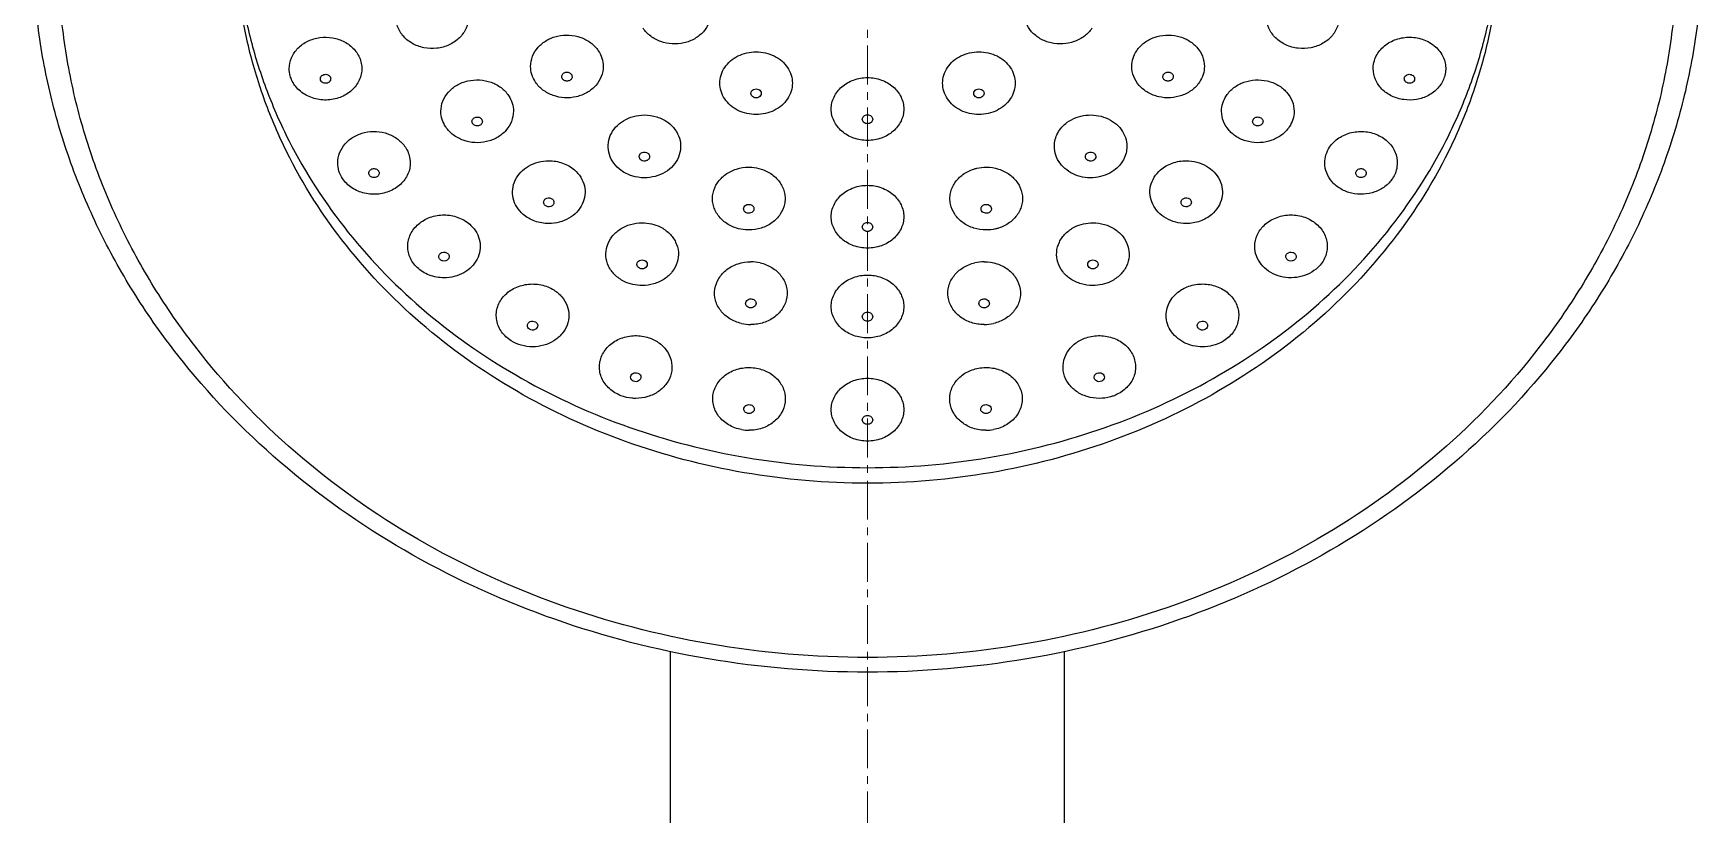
# Model space of a CAD drawing. Extents: x 0 to 3160, y 0 to 2315.
# Drawn here: x 987 to 1067.5, y 1311.3 to 1349 of the extents above; entities that cross this region are included whole.
import ezdxf

# ---------------------------------------------------------------- set-up
doc = ezdxf.new("R2010")
doc.units = 0
doc.header["$LTSCALE"] = 10
doc.header["$MEASUREMENT"] = 0
doc.linetypes.add('CENTER', pattern=[0.6, 0.375, -0.075, 0.075, -0.075])
doc.linetypes.add('CENTER2', pattern=[28.575, 19.05, -3.175, 3.175, -3.175])
doc.layers.get('0').update_dxf_attribs({"linetype": 'CONTINUOUS'})
doc.layers.add('Cneter', color=1, linetype='CENTER2', lineweight=13)
doc.layers.add('DEF_LAYER_ASSEM_MEMBER', color=7, linetype='CONTINUOUS')

msp = doc.modelspace()

# ---------------------------------------------------------------- linework, layer by layer
at = {"color": 7, "linetype": 'Continuous'}
for centre, radius, start, end in [((1021.609, 1335.926), 2.01, 76.98273, 90.00836), ((1032.866, 1335.934), 2.001, 89.96393, 103.04499), ((1021.609, 1336.914), 2.01, 256.98273, 270.00836), ((1032.869, 1336.905), 2.001, 269.96393, 283.04499), ((1021.521, 1331.817), 2.014, 259.59478, 270.00343), ((1032.956, 1331.817), 2.014, 269.99657, 280.40522)]:
    msp.add_arc(centre, radius, start, end, dxfattribs=at)
for points, start_tangent, end_tangent in [([(1057.738, 1353.664), (1057.591, 1351.076), (1057.152, 1348.511), (1056.425, 1345.997), (1055.417, 1343.556), (1052.598, 1338.989), (1048.805, 1334.987), (1044.183, 1331.702), (1038.91, 1329.261), (1033.189, 1327.758), (1027.238, 1327.25), (1021.288, 1327.758), (1015.567, 1329.261), (1010.293, 1331.702), (1005.672, 1334.987), (1001.879, 1338.989), (999.06, 1343.556), (998.052, 1345.997), (997.324, 1348.511), (996.885, 1351.076), (996.738, 1353.664)], (0, -1), (0, 1)), ([(996.751, 1353.668), (996.975, 1351.13), (997.481, 1348.622), (998.263, 1346.168), (999.314, 1343.791), (1002.182, 1339.354), (1005.979, 1335.475), (1010.563, 1332.298), (1015.766, 1329.94), (1021.394, 1328.49), (1027.238, 1328), (1033.083, 1328.49), (1038.711, 1329.94), (1043.913, 1332.298), (1048.498, 1335.475), (1052.295, 1339.354), (1055.163, 1343.791), (1056.214, 1346.168), (1056.996, 1348.622), (1057.502, 1351.13), (1057.726, 1353.668)], (0.03267, -0.999466), (0.03267, 0.999466)), ([(1067.491, 1352.032), (1067.181, 1348.668), (1066.5, 1345.345), (1065.455, 1342.096), (1064.056, 1338.951), (1062.316, 1335.939), (1060.252, 1333.088), (1055.233, 1327.97), (1049.185, 1323.785), (1042.332, 1320.683), (1034.926, 1318.775), (1027.238, 1318.132), (1019.551, 1318.775), (1012.145, 1320.683), (1005.292, 1323.785), (999.244, 1327.97), (994.225, 1333.088), (992.161, 1335.939), (990.421, 1338.951), (989.022, 1342.096), (987.977, 1345.345), (987.296, 1348.668), (986.986, 1352.032)], (-0.03649, -0.999334), (-0.03649, 0.999334)), ([(1007.979, 1349.739), (1007.867, 1349.205), (1007.545, 1348.74), (1007.054, 1348.402), (1006.458, 1348.236), (1005.832, 1348.263), (1005.257, 1348.479), (1004.807, 1348.856), (1004.539, 1349.347)], (0, -1), (-0.295577, 0.955319)), ([(1019.679, 1349.959), (1019.586, 1349.472), (1019.317, 1349.037), (1018.901, 1348.699), (1018.382, 1348.495), (1017.814, 1348.447), (1017.259, 1348.559), (1016.775, 1348.82), (1016.413, 1349.202)], (0, -1), (-0.5547, 0.83205)), ([(1038.064, 1349.202), (1037.702, 1348.82), (1037.218, 1348.559), (1036.663, 1348.447), (1036.095, 1348.495), (1035.576, 1348.699), (1035.16, 1349.037), (1034.891, 1349.472), (1034.798, 1349.959)], (-0.5547, -0.83205), (0, 1)), ([(1049.938, 1349.347), (1049.67, 1348.856), (1049.219, 1348.479), (1048.645, 1348.263), (1048.019, 1348.236), (1047.422, 1348.402), (1046.932, 1348.74), (1046.609, 1349.205), (1046.497, 1349.739)], (-0.295577, -0.955319), (0, 1)), ([(999.334, 1347.255), (999.442, 1347.779), (999.754, 1348.239), (1000.229, 1348.577), (1000.811, 1348.752), (1001.426, 1348.741), (1001.999, 1348.547), (1002.459, 1348.193), (1002.749, 1347.723)], (0, 1), (0.351275, -0.936272)), ([(1010.982, 1347.361), (1011.075, 1347.848), (1011.344, 1348.284), (1011.76, 1348.621), (1012.279, 1348.825), (1012.847, 1348.873), (1013.402, 1348.761), (1013.886, 1348.501), (1014.248, 1348.119)], (0, 1), (0.5547, -0.83205)), ([(1040.229, 1348.119), (1040.59, 1348.501), (1041.075, 1348.761), (1041.63, 1348.873), (1042.197, 1348.825), (1042.716, 1348.621), (1043.133, 1348.284), (1043.401, 1347.848), (1043.494, 1347.361)], (0.5547, 0.83205), (0, -1)), ([(1051.728, 1347.723), (1052.062, 1348.239), (1052.598, 1348.605), (1053.255, 1348.766), (1053.933, 1348.696), (1054.529, 1348.407), (1054.952, 1347.943), (1055.077, 1347.666), (1055.137, 1347.374), (1055.13, 1347.076), (1055.057, 1346.786)], (0.351275, 0.936272), (-0.351275, -0.936272)), ([(1002.749, 1347.723), (1002.822, 1347.433), (1002.829, 1347.136), (1002.769, 1346.843), (1002.644, 1346.567), (1002.221, 1346.102), (1001.625, 1345.813), (1000.947, 1345.744), (1000.29, 1345.904), (999.754, 1346.27), (999.42, 1346.786)], (0.351275, -0.936272), (-0.351275, 0.936272)), ([(1014.248, 1348.119), (1014.423, 1347.753), (1014.482, 1347.361)], (0.5547, -0.83205), (0, -1)), ([(1020.113, 1346.552), (1020.173, 1346.944), (1020.348, 1347.309), (1020.626, 1347.623), (1020.988, 1347.864), (1021.41, 1348.016), (1021.863, 1348.067), (1022.316, 1348.016), (1022.738, 1347.864)], (0, 1), (0.894427, -0.447214)), ([(1022.738, 1347.864), (1023.101, 1347.623), (1023.379, 1347.309), (1023.554, 1346.944), (1023.613, 1346.552)], (0.894427, -0.447214), (0, -1)), ([(1030.863, 1346.552), (1030.923, 1346.944), (1031.098, 1347.309), (1031.376, 1347.623), (1031.738, 1347.864)], (0, 1), (0.894427, 0.447214)), ([(1031.738, 1347.864), (1032.16, 1348.016), (1032.613, 1348.067), (1033.066, 1348.016), (1033.488, 1347.864), (1033.851, 1347.623), (1034.129, 1347.309), (1034.304, 1346.944), (1034.363, 1346.552)], (0.894427, 0.447214), (0, -1)), ([(1039.994, 1347.361), (1040.054, 1347.753), (1040.229, 1348.119)], (0, 1), (0.5547, 0.83205)), ([(1051.642, 1347.255), (1051.648, 1347.374), (1051.728, 1347.723)], (0, 1), (0.351275, 0.936272)), ([(999.42, 1346.786), (999.383, 1346.901), (999.334, 1347.255)], (-0.351275, 0.936272), (0, 1)), ([(1000.854, 1346.848), (1000.912, 1346.919), (1000.996, 1346.965), (1001.096, 1346.979), (1001.193, 1346.957)], (0.441887, 0.897071), (0.923073, -0.384626)), ([(1001.193, 1346.957), (1001.273, 1346.905), (1001.322, 1346.829)], (0.923073, -0.384626), (0.351275, -0.936272)), ([(1011.217, 1346.603), (1011.042, 1346.969), (1010.982, 1347.361)], (-0.5547, 0.83205), (0, 1)), ([(1014.482, 1347.361), (1014.39, 1346.874), (1014.121, 1346.439), (1013.705, 1346.101), (1013.185, 1345.897), (1012.618, 1345.849), (1012.063, 1345.961), (1011.579, 1346.222), (1011.217, 1346.603)], (0, -1), (-0.5547, 0.83205)), ([(1012.482, 1346.869), (1012.496, 1346.938), (1012.534, 1347.001), (1012.594, 1347.049), (1012.668, 1347.078), (1012.828, 1347.069), (1012.949, 1346.977)], (0, 1), (0.5547, -0.83205)), ([(1012.516, 1346.761), (1012.501, 1346.786), (1012.482, 1346.869)], (-0.5547, 0.83205), (0, 1)), ([(1012.982, 1346.869), (1012.969, 1346.799), (1012.931, 1346.737), (1012.871, 1346.689), (1012.797, 1346.66), (1012.637, 1346.669), (1012.516, 1346.761)], (0, -1), (-0.5547, 0.83205)), ([(1012.949, 1346.977), (1012.963, 1346.952), (1012.982, 1346.869)], (0.5547, -0.83205), (0, -1)), ([(1043.26, 1346.603), (1042.898, 1346.222), (1042.414, 1345.961), (1041.859, 1345.849), (1041.291, 1345.897), (1040.772, 1346.101), (1040.356, 1346.439), (1040.087, 1346.874), (1039.994, 1347.361)], (-0.5547, -0.83205), (0, 1)), ([(1041.494, 1346.869), (1041.513, 1346.952), (1041.528, 1346.977)], (0, 1), (0.5547, 0.83205)), ([(1041.961, 1346.761), (1041.84, 1346.669), (1041.68, 1346.66), (1041.605, 1346.689), (1041.546, 1346.737), (1041.508, 1346.799), (1041.494, 1346.869)], (-0.5547, -0.83205), (0, 1)), ([(1041.528, 1346.977), (1041.649, 1347.069), (1041.809, 1347.078), (1041.883, 1347.049), (1041.943, 1347.001), (1041.981, 1346.938), (1041.994, 1346.869)], (0.5547, 0.83205), (0, -1)), ([(1041.994, 1346.869), (1041.975, 1346.786), (1041.961, 1346.761)], (0, -1), (-0.5547, -0.83205)), ([(1043.494, 1347.361), (1043.435, 1346.969), (1043.26, 1346.603)], (0, -1), (-0.5547, -0.83205)), ([(1055.057, 1346.786), (1054.767, 1346.316), (1054.307, 1345.963), (1053.734, 1345.768), (1053.119, 1345.758), (1052.537, 1345.932), (1052.062, 1346.27), (1051.751, 1346.73), (1051.642, 1347.255)], (-0.351275, -0.936272), (0, 1)), ([(1053.155, 1346.829), (1053.204, 1346.905), (1053.284, 1346.957)], (0.351275, 0.936272), (0.923073, 0.384626)), ([(1053.284, 1346.957), (1053.381, 1346.979), (1053.48, 1346.965), (1053.565, 1346.919), (1053.622, 1346.848)], (0.923073, 0.384626), (0.441887, -0.897071)), ([(1000.834, 1346.762), (1000.846, 1346.827), (1000.854, 1346.848)], (0, 1), (0.441887, 0.897071)), ([(1000.847, 1346.696), (1000.834, 1346.762)], (-0.351275, 0.936272), (0, 1)), ([(1000.976, 1346.567), (1000.896, 1346.62), (1000.847, 1346.696)], (-0.923073, 0.384626), (-0.351275, 0.936272)), ([(1001.314, 1346.677), (1001.257, 1346.606), (1001.172, 1346.56), (1001.073, 1346.546), (1000.976, 1346.567)], (-0.441887, -0.897071), (-0.923073, 0.384626)), ([(1001.334, 1346.762), (1001.323, 1346.698), (1001.314, 1346.677)], (0, -1), (-0.441887, -0.897071)), ([(1001.322, 1346.829), (1001.334, 1346.762)], (0.351275, -0.936272), (0, -1)), ([(1006.652, 1345.196), (1006.745, 1345.683), (1007.014, 1346.119), (1007.43, 1346.456), (1007.949, 1346.66), (1008.517, 1346.708), (1009.072, 1346.596), (1009.556, 1346.336), (1009.918, 1345.954)], (0, 1), (0.5547, -0.83205)), ([(1020.988, 1345.239), (1020.626, 1345.48), (1020.348, 1345.794), (1020.173, 1346.159), (1020.113, 1346.552)], (-0.894427, 0.447214), (0, 1)), ([(1023.613, 1346.552), (1023.554, 1346.159), (1023.379, 1345.794), (1023.101, 1345.48), (1022.738, 1345.239), (1022.316, 1345.088), (1021.863, 1345.036), (1021.41, 1345.088), (1020.988, 1345.239)], (0, -1), (-0.894427, 0.447214)), ([(1021.613, 1346.059), (1021.647, 1346.168), (1021.738, 1346.247), (1021.863, 1346.276), (1021.988, 1346.247)], (0, 1), (0.894427, -0.447214)), ([(1021.738, 1345.872), (1021.647, 1345.951), (1021.613, 1346.059)], (-0.894427, 0.447214), (0, 1)), ([(1022.113, 1346.059), (1022.08, 1345.951), (1021.988, 1345.872), (1021.863, 1345.843), (1021.738, 1345.872)], (0, -1), (-0.894427, 0.447214)), ([(1021.988, 1346.247), (1022.08, 1346.168), (1022.113, 1346.059)], (0.894427, -0.447214), (0, -1)), ([(1025.488, 1345.304), (1025.522, 1345.6), (1025.622, 1345.884), (1025.783, 1346.146), (1026.001, 1346.376), (1026.569, 1346.705), (1027.238, 1346.82)], (0, 1), (1, 0)), ([(1027.238, 1346.82), (1027.908, 1346.705), (1028.476, 1346.376), (1028.693, 1346.146), (1028.855, 1345.884), (1028.955, 1345.6), (1028.988, 1345.304)], (1, 0), (0, -1)), ([(1033.488, 1345.239), (1033.066, 1345.088), (1032.613, 1345.036), (1032.16, 1345.088), (1031.738, 1345.239), (1031.376, 1345.48), (1031.098, 1345.794), (1030.923, 1346.159), (1030.863, 1346.552)], (-0.894427, -0.447214), (0, 1)), ([(1032.363, 1346.059), (1032.397, 1346.168), (1032.488, 1346.247)], (0, 1), (0.894427, 0.447214)), ([(1032.738, 1345.872), (1032.613, 1345.843), (1032.488, 1345.872), (1032.397, 1345.951), (1032.363, 1346.059)], (-0.894427, -0.447214), (0, 1)), ([(1032.488, 1346.247), (1032.613, 1346.276), (1032.738, 1346.247), (1032.83, 1346.168), (1032.863, 1346.059)], (0.894427, 0.447214), (0, -1)), ([(1032.863, 1346.059), (1032.83, 1345.951), (1032.738, 1345.872)], (0, -1), (-0.894427, -0.447214)), ([(1034.363, 1346.552), (1034.304, 1346.159), (1034.129, 1345.794), (1033.851, 1345.48), (1033.488, 1345.239)], (0, -1), (-0.894427, -0.447214)), ([(1044.559, 1345.954), (1044.921, 1346.336), (1045.405, 1346.596), (1045.96, 1346.708), (1046.527, 1346.66), (1047.047, 1346.456), (1047.463, 1346.119), (1047.732, 1345.683), (1047.824, 1345.196)], (0.5547, 0.83205), (0, -1)), ([(1053.142, 1346.762), (1053.155, 1346.829)], (0, 1), (0.351275, 0.936272)), ([(1053.163, 1346.677), (1053.154, 1346.698), (1053.142, 1346.762)], (-0.441887, 0.897071), (0, 1)), ([(1053.501, 1346.567), (1053.404, 1346.546), (1053.305, 1346.56), (1053.22, 1346.606), (1053.163, 1346.677)], (-0.923073, -0.384626), (-0.441887, 0.897071)), ([(1053.63, 1346.696), (1053.581, 1346.62), (1053.501, 1346.567)], (-0.351275, -0.936272), (-0.923073, -0.384626)), ([(1053.622, 1346.848), (1053.631, 1346.827), (1053.642, 1346.762)], (0.441887, -0.897071), (0, -1)), ([(1053.642, 1346.762), (1053.63, 1346.696)], (0, -1), (-0.351275, -0.936272)), ([(1009.918, 1345.954), (1010.093, 1345.588), (1010.152, 1345.196)], (0.5547, -0.83205), (0, -1)), ([(1027.238, 1343.789), (1026.569, 1343.904), (1026.001, 1344.233), (1025.783, 1344.462), (1025.622, 1344.724), (1025.522, 1345.009), (1025.488, 1345.304)], (-1, 0), (0, 1)), ([(1028.988, 1345.304), (1028.955, 1345.009), (1028.855, 1344.724), (1028.693, 1344.462), (1028.476, 1344.233), (1027.908, 1343.904), (1027.238, 1343.789)], (0, -1), (-1, 0)), ([(1044.324, 1345.196), (1044.384, 1345.588), (1044.559, 1345.954)], (0, 1), (0.5547, 0.83205)), ([(1006.887, 1344.438), (1006.712, 1344.804), (1006.652, 1345.196)], (-0.5547, 0.83205), (0, 1)), ([(1010.152, 1345.196), (1010.059, 1344.709), (1009.791, 1344.274), (1009.375, 1343.936), (1008.855, 1343.732), (1008.288, 1343.684), (1007.733, 1343.796), (1007.248, 1344.057), (1006.887, 1344.438)], (0, -1), (-0.5547, 0.83205)), ([(1008.152, 1344.704), (1008.166, 1344.773), (1008.204, 1344.836), (1008.263, 1344.884), (1008.338, 1344.913), (1008.498, 1344.904), (1008.619, 1344.812)], (0, 1), (0.5547, -0.83205)), ([(1008.186, 1344.596), (1008.171, 1344.621), (1008.152, 1344.704)], (-0.5547, 0.83205), (0, 1)), ([(1008.652, 1344.704), (1008.639, 1344.634), (1008.601, 1344.572), (1008.541, 1344.524), (1008.467, 1344.495), (1008.307, 1344.504), (1008.186, 1344.596)], (0, -1), (-0.5547, 0.83205)), ([(1008.619, 1344.812), (1008.633, 1344.787), (1008.652, 1344.704)], (0.5547, -0.83205), (0, -1)), ([(1015.347, 1342.341), (1014.996, 1342.688), (1014.781, 1343.11), (1014.723, 1343.568), (1014.827, 1344.02), (1015.083, 1344.425), (1015.468, 1344.743), (1015.945, 1344.947), (1016.472, 1345.018)], (-0.808963, 0.587859), (1, 0)), ([(1016.472, 1345.018), (1017.07, 1344.926), (1017.597, 1344.663)], (1, 0), (0.808963, -0.587859)), ([(1017.597, 1344.663), (1017.948, 1344.316), (1018.162, 1343.894), (1018.22, 1343.436), (1018.116, 1342.984), (1017.86, 1342.579), (1017.475, 1342.261), (1016.998, 1342.057), (1016.472, 1341.986)], (0.808963, -0.587859), (-1, 0)), ([(1026.988, 1344.812), (1027.007, 1344.895), (1027.062, 1344.965), (1027.143, 1345.012), (1027.238, 1345.029)], (0, 1), (1, 0)), ([(1027.238, 1344.596), (1027.143, 1344.612), (1027.062, 1344.659), (1027.007, 1344.729), (1026.988, 1344.812)], (-1, 0), (0, 1)), ([(1027.238, 1345.029), (1027.334, 1345.012), (1027.415, 1344.965), (1027.469, 1344.895), (1027.488, 1344.812)], (1, 0), (0, -1)), ([(1027.488, 1344.812), (1027.469, 1344.729), (1027.415, 1344.659), (1027.334, 1344.612), (1027.238, 1344.596)], (0, -1), (-1, 0)), ([(1036.255, 1343.502), (1036.297, 1343.83), (1036.419, 1344.142), (1036.617, 1344.425), (1036.88, 1344.663)], (0, 1), (0.808963, 0.587859)), ([(1036.88, 1344.663), (1037.3, 1344.889), (1037.777, 1345.005), (1038.271, 1345), (1038.745, 1344.876), (1039.159, 1344.641), (1039.481, 1344.316), (1039.685, 1343.926), (1039.755, 1343.502)], (0.808963, 0.587859), (0, -1)), ([(1047.59, 1344.438), (1047.228, 1344.057), (1046.744, 1343.796), (1046.189, 1343.684), (1045.621, 1343.732), (1045.102, 1343.936), (1044.686, 1344.274), (1044.417, 1344.709), (1044.324, 1345.196)], (-0.5547, -0.83205), (0, 1)), ([(1045.824, 1344.704), (1045.843, 1344.787), (1045.858, 1344.812)], (0, 1), (0.5547, 0.83205)), ([(1046.291, 1344.596), (1046.17, 1344.504), (1046.01, 1344.495), (1045.936, 1344.524), (1045.876, 1344.572), (1045.838, 1344.634), (1045.824, 1344.704)], (-0.5547, -0.83205), (0, 1)), ([(1045.858, 1344.812), (1045.979, 1344.904), (1046.139, 1344.913), (1046.213, 1344.884), (1046.273, 1344.836), (1046.311, 1344.773), (1046.324, 1344.704)], (0.5547, 0.83205), (0, -1)), ([(1046.324, 1344.704), (1046.305, 1344.621), (1046.291, 1344.596)], (0, -1), (-0.5547, -0.83205)), ([(1047.824, 1345.196), (1047.765, 1344.804), (1047.59, 1344.438)], (0, -1), (-0.5547, -0.83205)), ([(1001.673, 1342.706), (1001.766, 1343.194), (1002.034, 1343.629), (1002.45, 1343.966), (1002.97, 1344.17), (1003.537, 1344.219), (1004.092, 1344.106), (1004.576, 1343.846), (1004.938, 1343.464)], (0, 1), (0.5547, -0.83205)), ([(1049.539, 1343.464), (1049.989, 1343.909), (1050.601, 1344.17), (1051.282, 1344.209), (1051.929, 1344.019), (1052.442, 1343.629), (1052.744, 1343.099), (1052.789, 1342.509), (1052.57, 1341.949)], (0.5547, 0.83205), (-0.5547, -0.83205)), ([(1004.938, 1343.464), (1005.158, 1342.904), (1005.113, 1342.314), (1004.811, 1341.784), (1004.298, 1341.394), (1003.651, 1341.204), (1002.97, 1341.242), (1002.357, 1341.504), (1001.907, 1341.949)], (0.5547, -0.83205), (-0.5547, 0.83205)), ([(1016.222, 1343.01), (1016.261, 1343.126), (1016.366, 1343.206), (1016.504, 1343.224), (1016.632, 1343.176)], (0, 1), (0.808963, -0.587859)), ([(1016.311, 1342.844), (1016.245, 1342.918), (1016.222, 1343.01)], (-0.808963, 0.587859), (0, 1)), ([(1016.722, 1343.01), (1016.682, 1342.893), (1016.577, 1342.814), (1016.439, 1342.795), (1016.311, 1342.844)], (0, -1), (-0.808963, 0.587859)), ([(1016.632, 1343.176), (1016.698, 1343.101), (1016.722, 1343.01)], (0.808963, -0.587859), (0, -1)), ([(1039.13, 1342.341), (1038.71, 1342.115), (1038.233, 1341.999), (1037.739, 1342.004), (1037.265, 1342.128), (1036.851, 1342.363), (1036.529, 1342.688), (1036.325, 1343.078), (1036.255, 1343.502)], (-0.808963, -0.587859), (0, 1)), ([(1037.755, 1343.01), (1037.778, 1343.101), (1037.844, 1343.176)], (0, 1), (0.808963, 0.587859)), ([(1038.166, 1342.844), (1038.038, 1342.795), (1037.899, 1342.814), (1037.794, 1342.893), (1037.755, 1343.01)], (-0.808963, -0.587859), (0, 1)), ([(1037.844, 1343.176), (1037.972, 1343.224), (1038.111, 1343.206), (1038.216, 1343.126), (1038.255, 1343.01)], (0.808963, 0.587859), (0, -1)), ([(1038.255, 1343.01), (1038.232, 1342.918), (1038.166, 1342.844)], (0, -1), (-0.808963, -0.587859)), ([(1039.755, 1343.502), (1039.714, 1343.174), (1039.591, 1342.861), (1039.393, 1342.579), (1039.13, 1342.341)], (0, -1), (-0.808963, -0.587859)), ([(1049.304, 1342.706), (1049.364, 1343.099), (1049.539, 1343.464)], (0, 1), (0.5547, 0.83205)), ([(1001.907, 1341.949), (1001.732, 1342.314), (1001.673, 1342.706)], (-0.5547, 0.83205), (0, 1)), ([(1003.173, 1342.214), (1003.186, 1342.284), (1003.224, 1342.346), (1003.284, 1342.394), (1003.358, 1342.423), (1003.518, 1342.414), (1003.639, 1342.322)], (0, 1), (0.5547, -0.83205)), ([(1003.206, 1342.106), (1003.192, 1342.131), (1003.173, 1342.214)], (-0.5547, 0.83205), (0, 1)), ([(1003.673, 1342.214), (1003.659, 1342.145), (1003.621, 1342.082), (1003.562, 1342.034), (1003.487, 1342.005), (1003.327, 1342.014), (1003.206, 1342.106)], (0, -1), (-0.5547, 0.83205)), ([(1003.639, 1342.322), (1003.654, 1342.297), (1003.673, 1342.214)], (0.5547, -0.83205), (0, -1)), ([(1010.621, 1340.223), (1010.315, 1340.581), (1010.142, 1340.999), (1010.117, 1341.444), (1010.242, 1341.875), (1010.506, 1342.256), (1010.887, 1342.555), (1011.351, 1342.745), (1011.859, 1342.811)], (-0.755929, 0.654654), (1, 0)), ([(1011.859, 1342.811), (1012.528, 1342.695), (1013.096, 1342.367)], (1, 0), (0.755929, -0.654654)), ([(1013.096, 1342.367), (1013.402, 1342.009), (1013.575, 1341.591), (1013.6, 1341.147), (1013.476, 1340.715), (1013.212, 1340.334), (1012.831, 1340.035), (1012.367, 1339.845), (1011.859, 1339.78)], (0.755929, -0.654654), (-1, 0)), ([(1016.472, 1341.986), (1015.873, 1342.078), (1015.347, 1342.341)], (-1, 0), (-0.808963, 0.587859)), ([(1020.911, 1339.559), (1020.385, 1339.822), (1019.994, 1340.225), (1019.865, 1340.465), (1019.786, 1340.72), (1019.76, 1340.983), (1019.786, 1341.246), (1019.994, 1341.741), (1020.385, 1342.144), (1020.911, 1342.407), (1021.51, 1342.499)], (-0.953742, 0.300627), (1, 0)), ([(1021.51, 1342.499), (1021.662, 1342.493), (1022.108, 1342.407)], (1, 0), (0.953742, -0.300627)), ([(1022.108, 1342.407), (1022.634, 1342.144), (1023.025, 1341.741), (1023.154, 1341.501), (1023.233, 1341.246), (1023.259, 1340.983), (1023.233, 1340.72), (1023.025, 1340.225), (1022.634, 1339.822), (1022.108, 1339.559), (1021.51, 1339.468)], (0.953742, -0.300627), (-1, 0)), ([(1032.967, 1339.468), (1032.369, 1339.559), (1031.842, 1339.822), (1031.452, 1340.225), (1031.244, 1340.72), (1031.217, 1340.983), (1031.244, 1341.246), (1031.323, 1341.501), (1031.452, 1341.741), (1031.842, 1342.144), (1032.369, 1342.407)], (-1, 0), (0.953742, 0.300627)), ([(1032.369, 1342.407), (1032.514, 1342.447), (1032.967, 1342.499)], (0.953742, 0.300627), (1, 0)), ([(1032.967, 1342.499), (1033.566, 1342.407), (1034.092, 1342.144), (1034.483, 1341.741), (1034.691, 1341.246), (1034.717, 1340.983), (1034.691, 1340.72), (1034.612, 1340.465), (1034.483, 1340.225), (1034.092, 1339.822), (1033.566, 1339.559)], (1, 0), (-0.953742, -0.300627)), ([(1042.618, 1339.78), (1042.11, 1339.845), (1041.646, 1340.035), (1041.265, 1340.334), (1041.001, 1340.715), (1040.876, 1341.147), (1040.902, 1341.591), (1041.075, 1342.009), (1041.38, 1342.367)], (-1, 0), (0.755929, 0.654654)), ([(1041.38, 1342.367), (1041.948, 1342.695), (1042.618, 1342.811)], (0.755929, 0.654654), (1, 0)), ([(1042.618, 1342.811), (1043.126, 1342.745), (1043.59, 1342.555), (1043.971, 1342.256), (1044.235, 1341.875), (1044.359, 1341.444), (1044.334, 1340.999), (1044.161, 1340.581), (1043.855, 1340.223)], (1, 0), (-0.755929, -0.654654)), ([(1052.57, 1341.949), (1052.208, 1341.567), (1051.724, 1341.306), (1051.168, 1341.194), (1050.601, 1341.242), (1050.082, 1341.446), (1049.666, 1341.784), (1049.397, 1342.219), (1049.304, 1342.706)], (-0.5547, -0.83205), (0, 1)), ([(1050.804, 1342.214), (1050.823, 1342.297), (1050.838, 1342.322)], (0, 1), (0.5547, 0.83205)), ([(1051.271, 1342.106), (1051.15, 1342.014), (1050.989, 1342.005), (1050.915, 1342.034), (1050.856, 1342.082), (1050.817, 1342.145), (1050.804, 1342.214)], (-0.5547, -0.83205), (0, 1)), ([(1050.838, 1342.322), (1050.958, 1342.414), (1051.119, 1342.423), (1051.193, 1342.394), (1051.252, 1342.346), (1051.291, 1342.284), (1051.304, 1342.214)], (0.5547, 0.83205), (0, -1)), ([(1051.304, 1342.214), (1051.285, 1342.131), (1051.271, 1342.106)], (0, -1), (-0.5547, -0.83205)), ([(1027.238, 1338.593), (1026.569, 1338.708), (1026.001, 1339.037), (1025.783, 1339.266), (1025.622, 1339.528), (1025.522, 1339.813), (1025.488, 1340.108), (1025.522, 1340.404), (1025.622, 1340.688), (1025.783, 1340.95), (1026.001, 1341.18), (1026.569, 1341.508), (1027.238, 1341.624)], (-1, 0), (1, 0)), ([(1027.238, 1341.624), (1027.908, 1341.508), (1028.476, 1341.18), (1028.693, 1340.95), (1028.855, 1340.688), (1028.955, 1340.404), (1028.988, 1340.108), (1028.955, 1339.813), (1028.855, 1339.528), (1028.693, 1339.266), (1028.476, 1339.037), (1027.908, 1338.708), (1027.238, 1338.593)], (1, 0), (-1, 0)), ([(1011.609, 1340.803), (1011.62, 1340.866), (1011.651, 1340.923), (1011.763, 1341.003), (1011.908, 1341.015), (1012.036, 1340.956)], (0, 1), (0.755929, -0.654654)), ([(1011.682, 1340.65), (1011.628, 1340.72), (1011.609, 1340.803)], (-0.755929, 0.654654), (0, 1)), ([(1012.109, 1340.803), (1012.098, 1340.74), (1012.067, 1340.682), (1011.954, 1340.603), (1011.81, 1340.59), (1011.682, 1340.65)], (0, -1), (-0.755929, 0.654654)), ([(1012.036, 1340.956), (1012.09, 1340.886), (1012.109, 1340.803)], (0.755929, -0.654654), (0, -1)), ([(1021.26, 1340.491), (1021.288, 1340.591), (1021.366, 1340.668), (1021.477, 1340.705), (1021.595, 1340.694)], (0, 1), (0.953742, -0.300627)), ([(1021.424, 1340.287), (1021.305, 1340.367), (1021.271, 1340.426), (1021.26, 1340.491)], (-0.953742, 0.300627), (0, 1)), ([(1021.76, 1340.491), (1021.731, 1340.391), (1021.653, 1340.313), (1021.542, 1340.276), (1021.424, 1340.287)], (0, -1), (-0.953742, 0.300627)), ([(1021.595, 1340.694), (1021.714, 1340.615), (1021.748, 1340.556), (1021.76, 1340.491)], (0.953742, -0.300627), (0, -1)), ([(1032.717, 1340.491), (1032.729, 1340.556), (1032.762, 1340.615), (1032.882, 1340.694)], (0, 1), (0.953742, 0.300627)), ([(1033.053, 1340.287), (1032.935, 1340.276), (1032.824, 1340.313), (1032.745, 1340.391), (1032.717, 1340.491)], (-0.953742, -0.300627), (0, 1)), ([(1032.882, 1340.694), (1033, 1340.705), (1033.111, 1340.668), (1033.189, 1340.591), (1033.217, 1340.491)], (0.953742, 0.300627), (0, -1)), ([(1033.217, 1340.491), (1033.206, 1340.426), (1033.172, 1340.367), (1033.053, 1340.287)], (0, -1), (-0.953742, -0.300627)), ([(1042.368, 1340.803), (1042.387, 1340.886), (1042.441, 1340.956)], (0, 1), (0.755929, 0.654654)), ([(1042.795, 1340.65), (1042.667, 1340.59), (1042.522, 1340.603), (1042.41, 1340.682), (1042.379, 1340.74), (1042.368, 1340.803)], (-0.755929, -0.654654), (0, 1)), ([(1042.441, 1340.956), (1042.569, 1341.015), (1042.714, 1341.003), (1042.826, 1340.923), (1042.857, 1340.866), (1042.868, 1340.803)], (0.755929, 0.654654), (0, -1)), ([(1042.868, 1340.803), (1042.849, 1340.72), (1042.795, 1340.65)], (0, -1), (-0.755929, -0.654654)), ([(1005.501, 1337.664), (1005.298, 1337.903), (1005.152, 1338.173), (1005.07, 1338.461), (1005.054, 1338.758), (1005.106, 1339.051), (1005.222, 1339.331), (1005.4, 1339.585), (1005.631, 1339.805), (1006.218, 1340.107), (1006.893, 1340.192), (1007.555, 1340.046), (1008.102, 1339.692)], (-0.720732, 0.693214), (0.720732, -0.693214)), ([(1008.102, 1339.692), (1008.381, 1339.331), (1008.53, 1338.915), (1008.537, 1338.481), (1008.401, 1338.062), (1008.133, 1337.694), (1007.755, 1337.407), (1007.299, 1337.225), (1006.802, 1337.163)], (0.720732, -0.693214), (-1, 0)), ([(1011.859, 1339.78), (1011.189, 1339.895), (1010.621, 1340.223)], (-1, 0), (-0.755929, 0.654654)), ([(1015.488, 1336.989), (1015.048, 1337.302), (1014.747, 1337.722), (1014.617, 1338.203), (1014.673, 1338.694), (1014.908, 1339.144), (1015.298, 1339.504), (1015.801, 1339.737), (1016.363, 1339.817)], (-0.894427, 0.447214), (1, 0)), ([(1016.363, 1339.817), (1016.816, 1339.766), (1017.238, 1339.614)], (1, 0), (0.894427, -0.447214)), ([(1017.238, 1339.614), (1017.679, 1339.301), (1017.98, 1338.882), (1018.11, 1338.401), (1018.054, 1337.909), (1017.818, 1337.46), (1017.429, 1337.099), (1016.926, 1336.867), (1016.363, 1336.786)], (0.894427, -0.447214), (-1, 0)), ([(1026.988, 1339.616), (1027.007, 1339.699), (1027.062, 1339.769), (1027.143, 1339.816), (1027.238, 1339.832)], (0, 1), (1, 0)), ([(1027.238, 1339.399), (1027.143, 1339.416), (1027.062, 1339.463), (1027.007, 1339.533), (1026.988, 1339.616)], (-1, 0), (0, 1)), ([(1027.238, 1339.832), (1027.334, 1339.816), (1027.415, 1339.769), (1027.469, 1339.699), (1027.488, 1339.616)], (1, 0), (0, -1)), ([(1027.488, 1339.616), (1027.469, 1339.533), (1027.415, 1339.463), (1027.334, 1339.416), (1027.238, 1339.399)], (0, -1), (-1, 0)), ([(1038.113, 1336.786), (1037.551, 1336.867), (1037.048, 1337.099), (1036.658, 1337.46), (1036.423, 1337.909), (1036.367, 1338.401), (1036.497, 1338.882), (1036.798, 1339.301), (1037.238, 1339.614)], (-1, 0), (0.894427, 0.447214)), ([(1037.238, 1339.614), (1037.66, 1339.766), (1038.113, 1339.817)], (0.894427, 0.447214), (1, 0)), ([(1038.113, 1339.817), (1038.676, 1339.737), (1039.179, 1339.504), (1039.568, 1339.144), (1039.804, 1338.694), (1039.86, 1338.203), (1039.73, 1337.722), (1039.429, 1337.302), (1038.988, 1336.989)], (1, 0), (-0.894427, -0.447214)), ([(1043.855, 1340.223), (1043.288, 1339.895), (1042.618, 1339.78)], (-0.755929, -0.654654), (-1, 0)), ([(1045.925, 1338.678), (1046.041, 1339.221), (1046.374, 1339.692)], (0, 1), (0.720732, 0.693214)), ([(1046.374, 1339.692), (1046.922, 1340.046), (1047.583, 1340.192), (1048.259, 1340.107), (1048.846, 1339.805), (1049.077, 1339.585), (1049.254, 1339.331), (1049.371, 1339.051), (1049.422, 1338.758), (1049.407, 1338.461), (1049.324, 1338.173), (1049.179, 1337.903), (1048.975, 1337.664)], (0.720732, 0.693214), (-0.720732, -0.693214)), ([(1021.51, 1339.468), (1021.357, 1339.473), (1020.911, 1339.559)], (-1, 0), (-0.953742, 0.300627)), ([(1033.566, 1339.559), (1033.42, 1339.519), (1032.967, 1339.468)], (-0.953742, -0.300627), (-1, 0)), ([(1006.552, 1338.186), (1006.563, 1338.25), (1006.596, 1338.309), (1006.712, 1338.388), (1006.86, 1338.397), (1006.988, 1338.331)], (0, 1), (0.720732, -0.693214)), ([(1006.616, 1338.041), (1006.568, 1338.108), (1006.552, 1338.186)], (-0.720732, 0.693214), (0, 1)), ([(1007.052, 1338.186), (1007.041, 1338.122), (1007.008, 1338.063), (1006.891, 1337.984), (1006.744, 1337.976), (1006.616, 1338.041)], (0, -1), (-0.720732, 0.693214)), ([(1006.988, 1338.331), (1007.035, 1338.264), (1007.052, 1338.186)], (0.720732, -0.693214), (0, -1)), ([(1016.113, 1337.809), (1016.147, 1337.918), (1016.238, 1337.997), (1016.363, 1338.026), (1016.488, 1337.997)], (0, 1), (0.894427, -0.447214)), ([(1016.488, 1337.997), (1016.58, 1337.918), (1016.613, 1337.809)], (0.894427, -0.447214), (0, -1)), ([(1037.863, 1337.809), (1037.897, 1337.918), (1037.988, 1337.997)], (0, 1), (0.894427, 0.447214)), ([(1037.988, 1337.997), (1038.113, 1338.026), (1038.238, 1337.997), (1038.33, 1337.918), (1038.363, 1337.809)], (0.894427, 0.447214), (0, -1)), ([(1048.975, 1337.664), (1048.57, 1337.376), (1048.083, 1337.205), (1047.56, 1337.166), (1047.048, 1337.263), (1046.591, 1337.488), (1046.233, 1337.82), (1046.004, 1338.229), (1045.925, 1338.678)], (-0.720732, -0.693214), (0, 1)), ([(1047.425, 1338.186), (1047.441, 1338.264), (1047.489, 1338.331)], (0, 1), (0.720732, 0.693214)), ([(1047.861, 1338.041), (1047.733, 1337.976), (1047.585, 1337.984), (1047.469, 1338.063), (1047.436, 1338.122), (1047.425, 1338.186)], (-0.720732, -0.693214), (0, 1)), ([(1047.489, 1338.331), (1047.616, 1338.397), (1047.764, 1338.388), (1047.881, 1338.309), (1047.914, 1338.25), (1047.925, 1338.186)], (0.720732, 0.693214), (0, -1)), ([(1047.925, 1338.186), (1047.908, 1338.108), (1047.861, 1338.041)], (0, -1), (-0.720732, -0.693214)), ([(1006.802, 1337.163), (1006.09, 1337.294), (1005.501, 1337.664)], (-1, 0), (-0.720732, 0.693214)), ([(1016.238, 1337.622), (1016.147, 1337.701), (1016.113, 1337.809)], (-0.894427, 0.447214), (0, 1)), ([(1016.613, 1337.809), (1016.58, 1337.701), (1016.488, 1337.622), (1016.363, 1337.593), (1016.238, 1337.622)], (0, -1), (-0.894427, 0.447214)), ([(1021.156, 1334.956), (1020.59, 1335.188), (1020.154, 1335.578), (1019.905, 1336.076), (1019.874, 1336.618), (1020.066, 1337.134), (1020.455, 1337.559), (1020.993, 1337.838), (1021.609, 1337.935)], (-0.974117, 0.226045), (1, 0)), ([(1022.062, 1337.884), (1022.628, 1337.652), (1023.064, 1337.262), (1023.313, 1336.764), (1023.344, 1336.222), (1023.152, 1335.706), (1022.763, 1335.281), (1022.226, 1335.002), (1021.609, 1334.904)], (0.974117, -0.226045), (-1, 0)), ([(1027.238, 1334.263), (1026.569, 1334.378), (1026.001, 1334.706), (1025.783, 1334.936), (1025.622, 1335.198), (1025.522, 1335.482), (1025.488, 1335.778), (1025.522, 1336.074), (1025.622, 1336.358), (1025.783, 1336.62), (1026.001, 1336.85), (1026.569, 1337.178), (1027.238, 1337.294)], (-1, 0), (1, 0)), ([(1027.238, 1337.294), (1027.908, 1337.178), (1028.476, 1336.85), (1028.693, 1336.62), (1028.855, 1336.358), (1028.955, 1336.074), (1028.988, 1335.778), (1028.955, 1335.483), (1028.855, 1335.198), (1028.693, 1334.936), (1028.476, 1334.707), (1027.908, 1334.378), (1027.238, 1334.263)], (1, 0), (-1, 0)), ([(1032.868, 1334.904), (1032.251, 1335.002), (1031.714, 1335.281), (1031.324, 1335.706), (1031.133, 1336.222), (1031.163, 1336.764), (1031.413, 1337.262), (1031.848, 1337.652), (1032.415, 1337.884)], (-1, 0), (0.974117, 0.226045)), ([(1032.868, 1337.935), (1033.484, 1337.838), (1034.022, 1337.559), (1034.411, 1337.134), (1034.603, 1336.618), (1034.572, 1336.076), (1034.323, 1335.578), (1033.887, 1335.188), (1033.321, 1334.956)], (1, 0), (-0.974117, -0.226045)), ([(1038.238, 1337.622), (1038.113, 1337.593), (1037.988, 1337.622), (1037.897, 1337.701), (1037.863, 1337.809)], (-0.894427, -0.447214), (0, 1)), ([(1038.363, 1337.809), (1038.33, 1337.701), (1038.238, 1337.622)], (0, -1), (-0.894427, -0.447214)), ([(1010.046, 1334.121), (1009.582, 1334.555), (1009.432, 1334.822), (1009.346, 1335.11), (1009.326, 1335.406), (1009.373, 1335.701), (1009.485, 1335.981), (1009.658, 1336.238), (1010.16, 1336.639), (1010.8, 1336.844), (1011.483, 1336.821), (1012.103, 1336.573)], (-0.846395, 0.532555), (0.846395, -0.532555)), ([(1012.103, 1336.573), (1012.49, 1336.238), (1012.739, 1335.815), (1012.824, 1335.347), (1012.739, 1334.879), (1012.49, 1334.456), (1012.103, 1334.121), (1011.615, 1333.905), (1011.074, 1333.831)], (0.846395, -0.532555), (-1, 0)), ([(1016.363, 1336.786), (1015.91, 1336.838), (1015.488, 1336.989)], (-1, 0), (-0.894427, 0.447214)), ([(1038.988, 1336.989), (1038.566, 1336.838), (1038.113, 1336.786)], (-0.894427, -0.447214), (-1, 0)), ([(1041.652, 1335.347), (1041.701, 1335.701), (1041.843, 1336.035), (1042.072, 1336.331), (1042.374, 1336.573)], (0, 1), (0.846395, 0.532555)), ([(1042.374, 1336.573), (1042.994, 1336.821), (1043.676, 1336.844), (1044.317, 1336.639), (1044.818, 1336.238), (1044.992, 1335.981), (1045.104, 1335.701), (1045.151, 1335.406), (1045.131, 1335.11), (1045.044, 1334.822), (1044.895, 1334.555), (1044.431, 1334.121)], (0.846395, 0.532555), (-0.846395, -0.532555)), ([(1021.359, 1335.928), (1021.385, 1336.023), (1021.457, 1336.099), (1021.56, 1336.14), (1021.674, 1336.137)], (0, 1), (0.974117, -0.226045)), ([(1021.544, 1335.719), (1021.411, 1335.796), (1021.372, 1335.858), (1021.359, 1335.928)], (-0.974117, 0.226045), (0, 1)), ([(1021.859, 1335.928), (1021.833, 1335.832), (1021.761, 1335.756), (1021.658, 1335.715), (1021.544, 1335.719)], (0, -1), (-0.974117, 0.226045)), ([(1021.674, 1336.137), (1021.807, 1336.059), (1021.846, 1335.997), (1021.859, 1335.928)], (0.974117, -0.226045), (0, -1)), ([(1032.618, 1335.928), (1032.631, 1335.997), (1032.669, 1336.059), (1032.803, 1336.137)], (0, 1), (0.974117, 0.226045)), ([(1032.932, 1335.719), (1032.819, 1335.715), (1032.715, 1335.756), (1032.643, 1335.832), (1032.618, 1335.928)], (-0.974117, -0.226045), (0, 1)), ([(1032.803, 1336.137), (1032.916, 1336.14), (1033.02, 1336.099), (1033.092, 1336.023), (1033.118, 1335.928)], (0.974117, 0.226045), (0, -1)), ([(1033.118, 1335.928), (1033.104, 1335.858), (1033.066, 1335.796), (1032.932, 1335.719)], (0, -1), (-0.974117, -0.226045)), ([(1010.824, 1334.855), (1010.861, 1334.968), (1010.961, 1335.047), (1011.094, 1335.07), (1011.221, 1335.03)], (0, 1), (0.846395, -0.532555)), ([(1010.927, 1334.679), (1010.851, 1334.756), (1010.824, 1334.855)], (-0.846395, 0.532555), (0, 1)), ([(1011.324, 1334.855), (1011.287, 1334.741), (1011.188, 1334.662), (1011.055, 1334.639), (1010.927, 1334.679)], (0, -1), (-0.846395, 0.532555)), ([(1011.221, 1335.03), (1011.297, 1334.953), (1011.324, 1334.855)], (0.846395, -0.532555), (0, -1)), ([(1026.988, 1335.286), (1027.007, 1335.369), (1027.062, 1335.439), (1027.143, 1335.486), (1027.238, 1335.502)], (0, 1), (1, 0)), ([(1027.238, 1335.069), (1027.143, 1335.086), (1027.062, 1335.133), (1027.007, 1335.203), (1026.988, 1335.286)], (-1, 0), (0, 1)), ([(1027.238, 1335.502), (1027.334, 1335.486), (1027.415, 1335.439), (1027.469, 1335.369), (1027.488, 1335.286)], (1, 0), (0, -1)), ([(1027.488, 1335.286), (1027.469, 1335.203), (1027.415, 1335.133), (1027.334, 1335.086), (1027.238, 1335.069)], (0, -1), (-1, 0)), ([(1044.431, 1334.121), (1044.008, 1333.925), (1043.54, 1333.836), (1043.061, 1333.86), (1042.608, 1333.997), (1042.215, 1334.234), (1041.91, 1334.555), (1041.718, 1334.935), (1041.652, 1335.347)], (-0.846395, -0.532555), (0, 1)), ([(1043.152, 1334.855), (1043.18, 1334.953), (1043.255, 1335.03)], (0, 1), (0.846395, 0.532555)), ([(1043.549, 1334.679), (1043.422, 1334.639), (1043.289, 1334.662), (1043.189, 1334.741), (1043.152, 1334.855)], (-0.846395, -0.532555), (0, 1)), ([(1043.255, 1335.03), (1043.383, 1335.07), (1043.516, 1335.047), (1043.616, 1334.968), (1043.652, 1334.855)], (0.846395, 0.532555), (0, -1)), ([(1043.652, 1334.855), (1043.625, 1334.756), (1043.549, 1334.679)], (0, -1), (-0.846395, -0.532555)), ([(1011.074, 1333.831), (1010.533, 1333.905), (1010.046, 1334.121)], (-1, 0), (-0.846395, 0.532555)), ([(1015.341, 1331.473), (1014.784, 1331.814), (1014.419, 1332.314), (1014.328, 1332.601), (1014.304, 1332.897), (1014.346, 1333.192), (1014.454, 1333.474), (1014.624, 1333.732), (1014.848, 1333.957), (1015.426, 1334.272), (1016.099, 1334.372), (1016.765, 1334.242)], (-0.933044, 0.359762), (0.933044, -0.359762)), ([(1016.765, 1334.242), (1017.258, 1333.957), (1017.612, 1333.545), (1017.788, 1333.055), (1017.765, 1332.542), (1017.545, 1332.066), (1017.154, 1331.68), (1016.637, 1331.429), (1016.053, 1331.342)], (0.933044, -0.359762), (-1, 0)), ([(1038.424, 1331.342), (1037.839, 1331.429), (1037.322, 1331.68), (1036.931, 1332.066), (1036.712, 1332.542), (1036.689, 1333.055), (1036.864, 1333.545), (1037.219, 1333.957), (1037.712, 1334.242)], (-1, 0), (0.933044, 0.359762)), ([(1037.712, 1334.242), (1038.378, 1334.372), (1039.051, 1334.272), (1039.628, 1333.957), (1039.853, 1333.732), (1040.022, 1333.474), (1040.13, 1333.192), (1040.173, 1332.897), (1040.148, 1332.601), (1040.057, 1332.314), (1039.693, 1331.814), (1039.135, 1331.473)], (0.933044, 0.359762), (-0.933044, -0.359762)), ([(1015.803, 1332.365), (1015.833, 1332.468), (1015.917, 1332.547), (1016.033, 1332.581), (1016.155, 1332.563)], (0, 1), (0.933044, -0.359762)), ([(1015.951, 1332.167), (1015.843, 1332.247), (1015.803, 1332.365)], (-0.933044, 0.359762), (0, 1)), ([(1016.303, 1332.365), (1016.273, 1332.262), (1016.189, 1332.184), (1016.073, 1332.149), (1015.951, 1332.167)], (0, -1), (-0.933044, 0.359762)), ([(1016.155, 1332.563), (1016.263, 1332.483), (1016.303, 1332.365)], (0.933044, -0.359762), (0, -1)), ([(1021.157, 1329.836), (1020.53, 1330.07), (1020.053, 1330.493), (1019.895, 1330.757), (1019.8, 1331.043), (1019.771, 1331.339), (1019.809, 1331.634), (1019.913, 1331.917), (1020.079, 1332.177), (1020.568, 1332.59), (1021.202, 1332.809), (1021.885, 1332.801)], (-0.983476, 0.181038), (0.983476, -0.181038)), ([(1021.885, 1332.801), (1022.474, 1332.59), (1022.937, 1332.21), (1023.211, 1331.711), (1023.261, 1331.16), (1023.08, 1330.631), (1022.692, 1330.193), (1022.148, 1329.904), (1021.521, 1329.803)], (0.983476, -0.181038), (-1, 0)), ([(1032.956, 1329.803), (1032.329, 1329.904), (1031.785, 1330.193), (1031.397, 1330.631), (1031.216, 1331.16), (1031.266, 1331.711), (1031.54, 1332.21), (1032.003, 1332.59), (1032.592, 1332.801)], (-1, 0), (0.983476, 0.181038)), ([(1032.592, 1332.801), (1033.275, 1332.809), (1033.909, 1332.59), (1034.398, 1332.177), (1034.564, 1331.917), (1034.668, 1331.634), (1034.706, 1331.339), (1034.677, 1331.043), (1034.581, 1330.757), (1034.424, 1330.494), (1033.947, 1330.07), (1033.32, 1329.836)], (0.983476, 0.181038), (-0.983476, -0.181038)), ([(1038.174, 1332.365), (1038.214, 1332.483), (1038.322, 1332.563)], (0, 1), (0.933044, 0.359762)), ([(1038.525, 1332.167), (1038.404, 1332.149), (1038.287, 1332.184), (1038.204, 1332.262), (1038.174, 1332.365)], (-0.933044, -0.359762), (0, 1)), ([(1038.322, 1332.563), (1038.443, 1332.581), (1038.56, 1332.547), (1038.643, 1332.468), (1038.674, 1332.365)], (0.933044, 0.359762), (0, -1)), ([(1038.674, 1332.365), (1038.633, 1332.247), (1038.525, 1332.167)], (0, -1), (-0.933044, -0.359762)), ([(1027.238, 1329.283), (1026.569, 1329.398), (1026.001, 1329.727), (1025.783, 1329.956), (1025.622, 1330.218), (1025.522, 1330.503), (1025.488, 1330.798), (1025.522, 1331.094), (1025.622, 1331.378), (1025.783, 1331.64), (1026.001, 1331.87), (1026.569, 1332.199), (1027.238, 1332.314)], (-1, 0), (1, 0)), ([(1027.238, 1332.314), (1027.908, 1332.199), (1028.476, 1331.87), (1028.693, 1331.64), (1028.855, 1331.378), (1028.955, 1331.094), (1028.988, 1330.799), (1028.955, 1330.503), (1028.855, 1330.219), (1028.693, 1329.957), (1028.476, 1329.727), (1027.908, 1329.398), (1027.238, 1329.283)], (1, 0), (-1, 0)), ([(1016.053, 1331.342), (1015.87, 1331.35), (1015.341, 1331.473)], (-1, 0), (-0.933044, 0.359762)), ([(1021.271, 1330.827), (1021.295, 1330.92), (1021.363, 1330.995), (1021.462, 1331.037), (1021.573, 1331.038)], (0, 1), (0.983476, -0.181038)), ([(1021.469, 1330.615), (1021.326, 1330.69), (1021.285, 1330.754), (1021.271, 1330.827)], (-0.983476, 0.181038), (0, 1)), ([(1021.771, 1330.827), (1021.746, 1330.733), (1021.678, 1330.658), (1021.579, 1330.616), (1021.469, 1330.615)], (0, -1), (-0.983476, 0.181038)), ([(1021.573, 1331.038), (1021.715, 1330.963), (1021.756, 1330.899), (1021.771, 1330.827)], (0.983476, -0.181038), (0, -1)), ([(1032.706, 1330.827), (1032.72, 1330.899), (1032.762, 1330.963), (1032.904, 1331.038)], (0, 1), (0.983476, 0.181038)), ([(1033.008, 1330.615), (1032.898, 1330.616), (1032.799, 1330.658), (1032.73, 1330.733), (1032.706, 1330.827)], (-0.983476, -0.181038), (0, 1)), ([(1032.904, 1331.038), (1033.014, 1331.037), (1033.113, 1330.995), (1033.182, 1330.92), (1033.206, 1330.827)], (0.983476, 0.181038), (0, -1)), ([(1033.206, 1330.827), (1033.192, 1330.754), (1033.15, 1330.69), (1033.008, 1330.615)], (0, -1), (-0.983476, -0.181038)), ([(1039.135, 1331.473), (1038.964, 1331.416), (1038.424, 1331.342)], (-0.933044, -0.359762), (-1, 0)), ([(1026.988, 1330.306), (1027.007, 1330.389), (1027.062, 1330.459), (1027.143, 1330.506), (1027.238, 1330.523)], (0, 1), (1, 0)), ([(1027.238, 1330.09), (1027.143, 1330.106), (1027.062, 1330.153), (1027.007, 1330.223), (1026.988, 1330.306)], (-1, 0), (0, 1)), ([(1027.238, 1330.523), (1027.334, 1330.506), (1027.415, 1330.459), (1027.469, 1330.389), (1027.488, 1330.306)], (1, 0), (0, -1)), ([(1027.488, 1330.306), (1027.469, 1330.223), (1027.415, 1330.153), (1027.334, 1330.106), (1027.238, 1330.09)], (0, -1), (-1, 0))]:
    msp.add_spline(points, degree=3, dxfattribs=dict(at, start_tangent=start_tangent, end_tangent=end_tangent))
at = {"color": 9, "linetype": 'Continuous', "start_tangent": (0, -1), "end_tangent": (0, 1)}
msp.add_spline([(1066.282, 1352.657), (1066.094, 1349.343), (1065.531, 1346.06), (1064.6, 1342.841), (1063.31, 1339.717), (1061.671, 1336.717), (1059.702, 1333.871), (1054.846, 1328.748), (1048.93, 1324.543), (1042.18, 1321.418), (1034.855, 1319.494), (1027.238, 1318.844), (1019.621, 1319.494), (1012.297, 1321.418), (1005.547, 1324.543), (999.631, 1328.748), (994.775, 1333.871), (992.805, 1336.717), (991.167, 1339.717), (989.876, 1342.841), (988.945, 1346.06), (988.383, 1349.343), (988.195, 1352.657)], degree=3, dxfattribs=at)
at = {"layer": 'Cneter', "linetype": 'CENTER', "lineweight": 5, "ltscale": 0.5}
msp.add_line((1027.238, 476.496), (1027.238, 1453.898), dxfattribs=at)
at = {"layer": 'DEF_LAYER_ASSEM_MEMBER', "color": 7, "linetype": 'Continuous'}
for p, q in [((1017.738, 520.398), (1017.738, 1319.119)), ((1036.738, 520.398), (1036.738, 1319.119))]:
    msp.add_line(p, q, dxfattribs=at)

doc.saveas('drawing.dxf')
